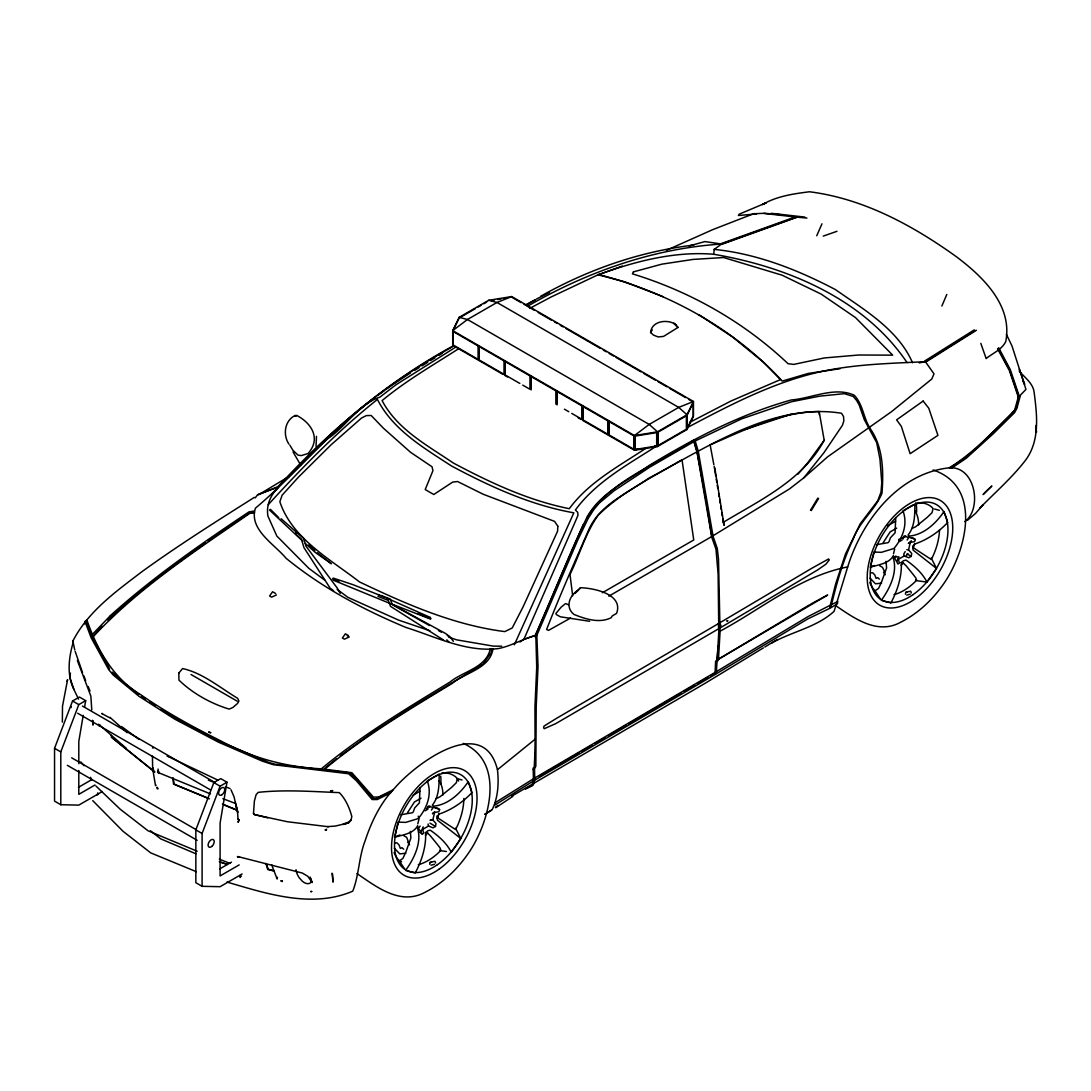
<?xml version="1.0" encoding="UTF-8"?>
<svg xmlns="http://www.w3.org/2000/svg" width="1091" height="1091" viewBox="0 0 1091 1091"><rect width="100%" height="100%" fill="white"/><g stroke="black" fill="none" stroke-linecap="round" stroke-linejoin="round"><path stroke-width="1.5" d="M62.351 722.133L62.501 706.191L67.587 679.666L67.056 681.357M152.495 747.935L153.436 747.84M73.056 640.635L72.797 642.722L72.756 641.303C87.866 611.533 115.987 591.499 141.953 571.67C178.351 545.336 216.386 521.348 254.353 497.36M454.947 347.62L395.733 384.932L379.913 397.138C359.062 403.738 345.52 427.099 327.423 438.937C303.475 462.148 280.864 486.736 255.444 508.174C248.503 529.38 274.564 544.259 286.033 558.237C321.968 587.667 363.167 609.569 405.866 627.42C435.786 636.83 466.403 652.554 498.573 648.545C511.502 645.899 522.821 638.931 535.449 635.439C553.069 596.341 568.125 556.124 586.849 517.529C600.009 492.805 627.53 481.295 649.131 465.502C693.794 438.391 740.68 414.116 791.193 399.988C811.459 398.46 834.588 386.173 854.28 395.242C863.158 404.516 863.472 418.371 870.4 428.886C883.274 447.365 883.642 471.571 881.978 493.255C875.132 509.879 859.49 521.566 853.271 538.927C842.948 560.515 836.511 583.699 830.96 606.882L829.692 607.619L835.692 583.78L845.525 553.942L860.226 523.789L877.764 500.755L881.023 492.055L881.773 482.577L879.973 459.243L876.741 442.823L864.29 419.653L859.176 404.993L856.626 400.492L853.244 396.469L844.434 393.66L819.709 396.156L791.493 401.747L741.539 418.889L694.462 441.323L650.004 467.016L613.892 490.895L599.082 503.265L593.599 509.852L588.09 518.58L577.835 539.868L536.84 635.303L538.04 666.396L536.213 706.191L535.845 766.1L534.549 768.882L534.726 779.465L533.254 785.029L525.33 788.943L531.958 785.779L533.444 780.229L533.158 768.023M533.758 780.747L533.813 778.565L715.328 672.247L808.172 616.497L837.779 601.427L837.411 603.814L829.896 608.287L807.831 618.883L715.164 674.483L533.758 780.747L495.109 804.913L495.382 802.567L533.813 778.565M534.835 752.79L534.426 766.987M292.647 472.73C280.36 484.295 264.786 496.828 267.895 516.002L276.828 536.036L308.821 568.316L324.995 580.33M328.623 826.76L287.465 821.755L254.339 814.595L253.48 813.463L254.394 801.026L256.126 794.657L258.24 792.352C284.751 789.475 312.49 791.575 339.301 792.625C345.561 798.857 349.488 807.926 351.82 816.491L351.057 819.996L348.547 822.941L335.387 826.051L327.314 826.637M156.054 785.193L155.522 785.684L152.645 768.528L152.426 756.145M715.164 674.483L715.328 672.247M718.11 645.94L716.937 660.11L715.587 661.201L715.041 673.979L716.282 673.229L717.005 662.155L718.492 659.25L720.06 631.894L718.505 559.124L717.292 548.459L713.132 536.499L698.308 451.442L694.967 440.205L693.685 440.9L697.013 452.11L711.782 537.304L715.982 549.25L718.123 574.302L718.805 632.63M907.057 362.607C864.222 298.948 787.252 266.777 713.719 254.271L714.21 249.389L721.601 244.029L796.553 217.123L806.945 218.064M316.049 446.437L316.485 436.332M84.648 623.902L84.934 621.352L91.153 637.799L108.718 669.656L113.287 675.097L138.966 696.276L174.683 719.119L218.514 742.207L262.345 761.15L273.282 764.682L348.547 773.737L356.525 780.87L372.099 799.539L377.227 799.553L390.483 792.993L392.951 789.898L378.768 796.962L373.449 797.126L351.875 772.701L323.427 769.06M70.438 673.092L69.783 677.334L73.956 689.594L78.579 699.181M491.659 649.418L491.127 652.759L483.204 663.914L408.73 708.945L372.631 732.361L340.187 755.79M429.718 864.304L430.018 862.476L433.522 861.535L435.009 861.317L435.623 862.995M905.421 594.227L905.721 592.399L909.239 591.458L910.712 591.24L911.34 592.918M83.202 715.355L78.797 741.512L78.797 763.673M84.58 707.186L85.671 700.64L79.425 697.04L72.552 701.008L54.55 748.303L54.55 801.121L60.796 804.735L78.797 805.117L102.309 791.548M242.134 873.973L220.096 886.697L202.094 886.315L195.848 882.701L195.848 829.883L213.85 782.588L220.737 778.619L226.969 782.22L220.096 823.091L220.096 875.923L239.188 864.89M277.428 877.287L277.141 879.019L271.604 864.631M419.885 832.215L422.272 834.097L423.703 833.197L422.681 829.392L428.531 826.023L433.004 827.837L435.5 826.46L436.032 823.555L432.8 819.968L431.095 819.75M893.215 555.51L897.988 564.02L899.42 563.12L898.384 559.315L904.234 555.946L908.708 557.76L911.217 556.383L911.735 553.478L908.517 549.891L906.812 549.673M417.812 823.855L418.971 819.082L418.235 816.15M422.681 829.392L423.172 826.869M893.515 553.778L894.675 549.018M898.384 559.315L898.875 556.792L895.793 557.01M533.267 769.619L534.563 766.837L535.135 739.193L497.455 769.728C498.969 783.147 498.11 797.494 492.123 809.767L485.004 814.172M715.764 662.905L717.237 659.987L718.764 631.88C761.013 609.433 799.662 576.293 847.693 566.911C861.945 520.557 899.134 472.335 950.438 467.725C975.79 467.289 982.145 509.102 964.826 521.621M998.129 348.438L1009.748 370.108L1018.776 396.824L1016.253 408.089L1010.021 415.957L976.936 447.76L964.908 458.029L950.438 467.725M427.495 809.017L428.245 806.399L437.736 808.24L439.591 809.577L438.896 811.69L434.613 812.495L432.8 819.968L430.018 820.227M908.517 549.891L910.317 542.418L914.613 541.613L915.294 539.5L913.453 538.177L903.948 536.322L903.198 538.94M933.064 508.624L932.028 512.675L927.282 517.311L915.676 526.748L911.926 528.467M238.247 818.823L238.043 819.573L237.62 812.972L234.101 796.962L231.019 789.829M678.002 327.436L673.952 323.331L678.002 327.436L663.587 336.383L658.214 336.955L653.577 335.155L650.604 332.564C651.532 320.522 668.578 318.654 676.447 325.077M847.693 566.911L834.11 611.301C816.723 627.311 791.971 631.58 771.746 643.035M235.356 802.417L237.797 812.454L235.915 804.735M60.796 804.735L60.796 751.904L78.797 704.622L85.671 700.64M202.094 886.315L202.094 833.483L220.096 786.202L226.969 782.22M520.039 641.985L523.871 639.381L576.13 519.684L577.985 515.211L577.712 512.388L575.407 509.988C596.081 481.69 628.061 464.493 656.959 445.824M941.874 306.012L946.811 294.434M535.054 739.957L534.945 706.995L536.717 667.174L535.926 638.549L534.985 636.08L583.29 524.526M816.736 235.765L821.973 223.805M514.352 644.767L573.852 512.825C530.431 505.119 490.023 486.545 451.374 465.912C423.608 447.774 392.992 429.949 377.404 399.415C337.815 430.972 302.343 467.289 268.291 504.642M420.649 832.501L422.558 828.355M896.993 561.047L898.261 558.278M582.526 405.579L582.526 420.28L634.457 450.269L657.491 446.533L686.989 429.499L693.467 416.189L693.467 401.488L511.72 296.561L488.686 300.298L459.188 317.331L452.71 330.628L452.71 345.342L503.196 374.486M458.956 318.449L452.942 330.818L452.942 344.224M890.938 602.846C897.429 590.681 901.943 576.675 901.316 562.792L903.403 560.733L905.98 560.106C914.217 565.793 922.413 573.034 926.914 582.076L936.528 568.452L913.072 550.069L913.072 547.055L914.503 544.123C927.077 539.936 938.574 532.149 947.656 522.534L943.974 511.584C936.187 523.162 923.791 534.835 909.376 536.063L908.026 535.067C914.913 526.748 914.844 514.379 914.872 503.974M738.375 215.595L739.125 214.218L766.237 202.79L762.418 204.576C776.724 196.189 793.252 193.83 809.454 191.771C863.336 198.535 912.812 225.414 956.357 256.712C982.65 276.459 1012.816 305.289 1005.779 341.51C1001.933 349.611 992.715 353.17 986.1 358.612M97.795 793.552L97.044 794.916L98.217 794.003L97.74 792.952M455.356 829.542L456.965 826.814A50.732 29.293 -60 0 0 463.825 798.503M931.073 559.465L932.682 556.737A50.732 29.293 -60 0 0 939.515 529.885M810.518 510.179L817.827 498.137L818.577 498.519L811.254 510.588M905.23 551.582L903.784 553.955L904.234 555.946M650.604 332.564L652.268 329.85M718.614 628.811L720.606 625.552L718.464 623.602L555.783 718.792L544.014 726.101L543.591 727.697L544.245 728.693L555.674 723.66L718.614 628.811L718.464 623.602L720.606 625.552M431.463 810.054L432.977 807.64M907.167 539.977L908.68 537.563M586.958 517.72C610.96 479.672 657.859 464.384 693.658 440.15L696.999 451.388L706.341 502.119M407.379 812.904L414.444 801.994L421.017 798.189M883.096 542.827L890.147 531.917L896.734 528.112M713.841 464.698L710.146 444.869C744.935 429.963 780.447 411.812 819.15 411.552L824.196 440.273C802.744 480.285 760.482 499.883 723.278 522.316L724.124 525.371L714.755 467.725M436.877 816.082L438.391 818.305L454.32 828.751L455.656 828.396L460.825 838.529L451.21 852.153C446.71 843.111 438.5 835.87 430.263 830.183L427.699 830.81L425.613 832.869C426.24 846.739 421.712 860.758 415.235 872.923L405.866 870.468M906.089 556.069L907.848 553.573M255.212 497.905L257.626 494.687L277.414 487.377L295.634 469.512M824.196 440.273L807.585 462.993L797.93 474.203M405.607 870.4C414.294 858.453 422.585 841.379 417.076 826.733C412.562 833.769 402.143 835.024 394.492 837.315L398.174 822.137L405.716 822.382L418.194 818.591C426.881 808.376 432.363 794.466 427.277 780.924L439.168 774.051C439.127 784.456 439.209 796.825 432.322 805.144L433.673 806.14C448.074 804.913 460.484 793.239 468.271 781.661L471.939 792.598C462.87 802.226 451.36 810.013 438.8 814.186L437.355 817.132L437.355 820.146L460.825 838.529M497.455 769.728C483.436 712.968 415.712 763.591 394.697 788.07C380.5 802.758 371.445 821.605 365.103 840.847C358.816 857.021 359.048 875.323 352.748 891.183C312.149 908.571 266.954 893.843 226.928 882.033M386.119 597.813L430.181 617.383L430.468 619.074L385.873 601.768L333.628 580.33L332.537 578.939L333.273 578.107L352.979 584.667L384.605 597.145M422.272 834.097L418.399 828.274L420.144 826.078M894.115 558.197L895.861 556.001M608.833 596.163L711.796 536.527L789.57 488.877L803.794 477.831L823.923 452.724L842.443 425.285L843.834 420.908L843.534 416.517L841.529 413.271C772.933 402.184 706.873 447.569 648.572 478.308C627.625 493.255 600.35 504.206 589.058 529.094C574.493 562.383 559.819 595.645 546.605 629.493L548.528 630.38L570.593 618.024M441.009 849.862L439.032 852.221A50.732 29.293 -60 0 1 418.289 864.699M916.713 579.785L914.735 582.144A50.732 29.293 -60 0 1 894.006 594.622M258.294 494.687L278.819 486.327M272.259 494.114L278.6 487.145M94.399 634.689L102.254 626.248M107.859 620.22C137.616 591.199 171.833 567.211 205.435 542.895M578.189 590.245L580.548 587.722C593.968 588.117 623.766 594.159 616.579 613.387L612.256 615.938L611.178 617.724C599.341 623.616 585.458 619.074 573.975 614.438C564.879 607.319 569.447 595.222 578.189 590.245L574.766 593.531L580.548 587.722M351.057 819.996L348.411 822.764L343.501 824.496M1018.776 396.824L1025.963 389.405L1011.998 345.97L1006.352 334.255M296.166 469.13C321.013 443.614 346.993 419.053 375.249 397.315M237.47 856.68L239.502 856.953L237.552 856.912M277.414 487.377C328.664 431.681 386.582 381.932 453.392 345.806M299.248 465.912C342.138 419.721 392.119 380.691 447.065 349.856L452.765 346.515M432.513 813.777L434.573 811.813M909.253 542.718L911.312 540.754M967.594 520.202L975.586 513.384L982.868 504.969L980.086 507.82C995.415 492.177 1012.148 477.613 1025.554 460.211C1040.268 440.355 1037.009 414.812 1034.077 391.874C1032.877 383.023 1024.422 377.418 1019.144 370.926M325.05 768.064L336.396 758.859M803.794 477.831L827.551 456.884L891.483 411.702L931.769 379.041L934.005 373.845L925.345 361.653C895.725 363.208 866.009 363.835 836.661 368.663C782.956 377.159 734.27 402.674 686.785 427.877M249.13 513.043L208.108 540.986M377.895 395.324L384.387 390.537M495.314 807.381L497.987 805.417M385.696 389.582L392.092 385.082M512.825 796.389L495.75 807.735M426.486 808.431L430.222 806.276L428.245 806.399M974.208 329.932L924.459 361.176L925.713 362.117L976.404 330.259M975.013 330.464L925.345 361.653L919.181 362.908M393.374 384.182L410.461 372.958M458.315 348.915C432.513 365.526 405.729 380.895 382.095 400.602C397.247 429.431 427.413 445.401 453.406 463.061C490.132 482.604 528.276 500.469 569.297 508.692C589.017 481.813 619.593 465.871 646.745 447.692M414.771 370.299L419.08 367.626M421.958 365.853L427.713 362.294M430.59 360.521L434.9 357.848M439.209 355.189L442.087 353.416M484.868 814.268L491.305 810.313M764.791 647.031L777.31 639.449M763.345 647.918L705.154 683.28L511.543 796.307M258.84 494.591L289.279 476.303M809.345 604.905L716.937 660.11L827.66 595.018L810.777 604.059M533.444 780.215L534.74 779.465M539.39 776.096L578.898 752.94M581.83 751.235L592.072 745.235M595.004 743.517L605.246 737.516M608.164 735.798L625.729 725.515M628.661 723.797L681.343 692.935M684.262 691.217L694.517 685.216M697.435 683.511L707.677 677.511M710.609 675.793L715 673.215M459.802 317.631L475.349 308.644M478.172 307.021L481.008 305.385M483.831 303.748L486.654 302.125M78.429 787.334L91.644 779.71M94.958 785.002L78.797 794.343L78.797 770.478M602.341 592.754L693.753 539.977L682.011 459.747C653.264 476.822 622.088 491.659 598.045 515.347C585.403 533.267 579.635 554.91 569.993 574.412L572.666 595.781M219.727 868.913L231.483 862.135M913.153 504.969L902.98 510.847C908.067 524.389 902.598 538.299 893.897 548.514L881.419 552.319L873.877 552.06L870.209 567.238C877.846 564.947 888.265 563.692 892.793 556.655C898.288 571.302 889.997 588.376 881.323 600.323L890.692 602.778M413.23 795.107L419.94 791.234M887.597 525.807L895.643 521.157M425.081 810.818L427.795 809.249M899.42 541.518L902.148 539.95M753.213 213.768L763.182 213.345L796.553 217.123M526.598 304.716L535.436 299.902M526.026 304.716L534.863 299.902M527.717 306.148C586.999 271.986 653.018 248.475 721.601 244.029L704.936 241.588L689.089 245.952M529.749 308.371L550.764 297.161L598.591 274.523C667.897 292.361 733.629 328.05 782.22 381.1L808.267 373.436L840.125 368.69M540.659 296.275C587.885 269.572 639.899 251.435 693.862 245.052M689.471 422.49L730.806 401.106L780.515 379.573L763.195 361.967L732.402 336.887L698.758 314.603M536.336 299.111L549.537 292.443M391.178 791.766L374.813 799.198L372.631 798.285L357.412 779.833L349.706 772.892L274.618 764.136L268.672 762.404L220.45 741.607L175.692 718.614L160.95 709.286M908.326 543.413L910.317 542.418M432.609 813.491L434.613 812.495M754.126 213.536L712.75 229.628L666.41 250.316M276.446 594.936L271.618 597.145L269.586 595.972L272.573 591.758L275.614 593.518M436.209 798.544L439.973 796.825L451.579 787.388L456.311 782.752L457.361 778.688L462.038 779.97M534.985 636.08L536.84 635.303M511.72 296.561L496.978 302.466L467.466 319.499L452.71 330.628L634.457 435.554L657.491 431.818L686.989 414.785L693.467 401.488L678.711 407.393L649.2 424.426L634.457 435.554L634.457 450.269L637.403 449.083M871.259 566.638L874.205 565.465M395.556 836.702L399.961 834.956M662.946 296.616L624.543 281.751L598.154 274.823C634.73 261.417 674.565 250.971 713.719 254.271M598.154 274.823L622.306 266.068M343.27 824.032L348.179 822.3M823.228 236.106L836.988 231.306M794.862 217.082L720.728 243.77L721.942 244.261L796.757 217.354L794.862 217.082L796.757 217.354M523.871 639.381L535.449 635.439M744.976 429.54L791.084 414.225M899.843 539.036L905.925 536.199L903.948 536.322M906.716 595.127L910.235 594.186M431.013 865.204L434.518 864.263M250.753 512.77L253.985 512.211M491.141 300.557L494.428 300.011M497.728 299.479L501.028 298.948M504.328 298.416L507.629 297.884M905.721 592.399L907.207 592.168M430.018 862.476L431.504 862.245M876.578 544.695L888.169 542.636L889.029 541.682L890.379 537.849L895.097 532.817L895.711 517.598M400.861 814.772L412.453 812.713L413.325 811.759L414.675 807.926L419.38 802.894L419.994 787.675M881.542 583.153L875.487 583.808L870.032 578.094M405.838 853.23L399.783 853.885L394.315 848.171M739.48 215.418L756.608 213.918M870.945 572.87L872.691 572.761L874.791 574.957L876.087 578.366L877.682 577.616L879.36 579.076M395.242 842.948L396.974 842.838L399.088 845.034L400.37 848.443L401.965 847.693L403.656 849.153M295.047 416.148L296.234 416.094M158.931 772.823C156.218 773.355 158.222 768.705 158.931 772.823L210.454 793.907M102.418 713.5L101.695 713.514L109.864 717.878M501.751 646.199L493.255 646.117L456.597 639.831L448.742 637.158M804.844 217.082L771.282 213.304M763.986 213.25L780.024 214.613M926.914 582.076L915.649 580.562L916.126 578.366L913.385 574.739L906.212 565.902L903.512 563.229L901.002 562.41M321.818 768.841C286.047 767.123 251.926 757.959 220.423 740.707C192.943 727.001 166.023 712.218 140.753 694.708C113 678.234 96.908 649.104 86.762 619.633M446.383 851.498L439.946 850.639L440.409 848.443L437.682 844.816L430.495 835.979L427.795 833.306L425.299 832.488M714.21 249.389C757.031 253.712 797.671 269.763 835.515 289.647C864.058 309.667 898.057 329.441 912.54 362.757M589.617 621.284L560.351 616.797L556.451 614.615L555.851 613.551L561.101 607.182L565.561 603.568L568.466 604.728M273.691 870.741L268.345 869.241L266.299 863.977M273.786 870.945L267.69 869.513L265.945 863.458M267.786 817.827L254.435 814.513L253.48 813.463M488.686 300.298L496.978 302.466L678.711 407.393L686.989 414.785L686.989 429.499M459.188 317.331L467.466 319.499L649.2 424.426L657.491 431.818L657.491 446.533L654.723 445.81M237.633 856.503L302.357 873.059L307.826 876.305L312.162 882.551M934.632 509.047L939.296 510.315M219.4 861.74L227.214 864.372M219.536 861.808L227.392 864.467M429.895 630.748L398.474 620.07L347.893 597.336L337.119 589.331M196.353 871.695L150.722 852.889L122.956 831.219L92.735 800.644M197.171 851.212L148.09 830.81L120.146 809.167L95.926 786.011M219.346 859.176L229.942 863.39M380.909 595.454L390.155 598.986L392.405 604.741M334.173 579.676L338.946 581.489M222.891 798.667L235.329 803.412M208.326 780.16L214.545 782.561M225.428 786.775L230.092 788.575M417.853 613.537L430.85 618.638L430.181 617.383M167.305 756.145L171.928 758L167.373 756.022M208.231 798.244L175.146 784.634L174.137 783.665L173.087 777.719M222.428 804.081L236.611 809.917M209.404 798.857L173.524 784.02L172.937 778.988M223.437 804.667L237.483 810.463M910.999 537.686L915.294 539.5M435.282 807.763L439.591 809.577M195.971 853.817L160.772 838.897L150.449 830.769M171.451 758.136L218.268 780.283M379.368 594.868L378.045 596.422L388.232 600.377L390.564 606.378L443.546 640.049M401.611 861.781L398.924 860.335A50.732 29.293 -60 0 1 394.069 852.412M879.701 565.806L882.387 567.265L884.787 571.848M237.224 701.186L190.98 674.483M403.984 835.883L406.684 837.342L409.261 844.202M391.628 604.032L445.578 633.503L449.628 636.558M393.892 605.573L429.54 625.538M438.446 630.53L441.419 632.194M933.132 469.962C981.273 486.286 967.062 546.127 946.933 578.871C935.478 596.913 919.849 612.637 900.607 622.265C877.382 635.139 854.253 618.297 835.433 605.437M512.238 297.516L521.034 302.589M523.966 304.28L534.235 310.212M538.204 312.503L551.405 320.127M554.337 321.818L557.269 323.509M560.201 325.2L563.133 326.891M565.629 328.336L589.099 341.878M590.136 342.479L600.391 348.411M603.323 350.102L606.255 351.793M609.187 353.484L613.592 356.021M616.088 357.466L641.017 371.867M643.526 373.313L655.255 380.077M658.187 381.768L666.983 386.855M669.479 388.301L685.612 397.601M688.544 399.306L691.476 400.997M519.821 383.432L505.16 374.963L505.16 361.557L530.09 375.959L530.09 389.351L522.753 385.123M564.415 409.18L568.806 411.716M571.739 413.407L582.008 419.339L582.008 405.934L557.078 391.546L557.078 404.938M507.52 376.981L504.642 375.318L504.642 360.603M578.203 417.785L581.08 419.449M348.424 635.562L345.383 633.803L342.397 638.003L344.429 639.176L349.243 636.98L347.224 635.808M463.252 743.407C504.956 761.804 490.064 818.741 471.23 848.948C459.775 866.99 444.132 882.714 424.904 892.343C400.452 905.721 376.613 886.942 356.975 873.577M82.425 706.027L215.213 782.683M72.552 701.008L78.797 704.622M213.85 782.588L220.096 786.202M77.625 713.214L210.427 789.884M71.679 757.822L195.616 829.378M54.55 748.303L60.796 751.904M195.848 829.883L202.094 833.483M67.342 765.337L197.185 840.302M447.365 635.521L450.419 637.362L453.392 641.344M907.071 553.873L911.217 556.383M429.99 823.119L435.5 826.46M141.435 696.14L145.512 698.936M149.59 701.731L155.468 705.754M121.551 726.511L139.007 739.412M331.05 588.908L333.601 590.804M138.789 694.231L124.606 683.511L112.264 672.097M317.44 552.769L331.378 563.761L315.354 552.482L305.316 543.454M111.296 737.148L154.772 772.005M154.636 771.896L112.618 738.062L110.846 735.129M127.102 732.688L110.014 717.373M126.447 748.453L99.526 724.97L100.127 725.351L98.776 725.556L98.626 724.206M281.083 518.702L297.311 532.94M302.807 541.204L269.504 510.043L270.391 509.333L278.737 517.639M308.767 544.9L314.944 550.628M86.066 620.574L92.162 637.103L109.618 668.878M446.805 639.844L449.11 642.258M80.816 761.859L83.993 765.718M332.537 873.946L332.019 873.25L333.069 882.142L332.564 874.368M912.581 546.005L914.094 548.241L930.023 558.674L931.359 558.319L935.792 567.006M880.423 598.973L875.009 590.858L878.569 588.39L881.487 582.185L886.588 567.947L886.056 561.333M404.706 869.05L399.292 860.935L402.865 858.453L405.784 852.262L410.884 838.024L410.339 831.41M883.533 572.12L885.278 574.766M407.829 842.197L409.561 844.843M330.709 589.031L303.939 547.6L301.484 539.24L295.484 533.881L296.411 532.163L303.543 538.095L305.998 546.209L337.269 588.09L340.269 593.436M289.892 445.183L292.947 450.324L297.993 455.097L301.239 455.602L307.989 453.556C321.34 438.759 311.644 423.24 296.766 415.439L295.129 415.466C284.615 420.649 282.678 434.695 288.897 444.105M997.542 348.656L1009.393 370.613L1018.653 398.147L1019.362 396.469L1010.266 369.59L998.715 347.784M293.029 451.933L300.666 465.011M458.602 781.047L456.965 778.115A50.732 29.293 -60 0 0 441.841 773.001M1022.649 380.391L1024.654 384.332L1019.294 369.072M898.67 539.377L899.461 541.095M88.153 686.525L90.021 690.971M90.58 777.31L91.671 780.051M82.534 672.588L75.17 651.368M83.789 675.752L85.657 680.511M310.567 878.337L312.026 882.237M77.366 660.478L90.853 696.126L91.767 709.886M310.076 877.041L311.535 881.133M980.795 343.351L985.841 357.643M417.498 825.587L418.399 828.274M73.956 689.594C66.606 674.852 68.747 657.764 73.152 642.504L74.747 649.909M428.081 824.032L428.531 826.023M711.796 536.527L706.586 503.756M158.059 769.046L158.85 773.505M714.141 466.348L715.71 475.881M716.242 479.058L716.76 482.236M717.292 485.413L717.81 488.591M718.601 493.364L719.119 496.582M719.637 499.801L720.155 503.006M720.674 506.224L721.206 509.442M721.724 512.661L722.242 515.879M722.76 519.098L723.278 522.316M153.163 767.914L153.504 770.669M1035.959 428.054L1036.45 432.227L1035.986 425.381M92.571 720.251L92.994 725.106L92.885 720.742M819.15 411.552L819.382 414.839M608.492 420.567L608.492 435.268M556.56 390.592L556.56 403.656M556.042 404.338L556.042 390.946L531.112 376.545L531.112 389.951M530.608 375.604L530.608 388.669M478.676 345.615L478.676 360.33M71.079 707.582A4.337 2.509 -60 0 1 71.27 706.573M439.127 780.815A40.094 23.156 -60 0 1 442.932 794.998M439.127 813.559A40.094 23.156 -60 0 1 437.055 818.332M427.686 832.828A40.094 23.156 -60 0 1 425.435 835.338M440.723 776.151A56.146 32.416 -60 0 1 440.846 784.047M914.831 510.738A40.094 23.156 -60 0 1 918.636 524.921M914.831 543.482A40.094 23.156 -60 0 1 912.772 548.255M903.389 562.751A40.094 23.156 -60 0 1 901.139 565.261M915.949 502.61A56.146 32.416 -60 0 1 916.617 512.306M874.627 590.258A50.732 29.293 -60 0 1 869.772 582.335M917.558 502.924A50.732 29.293 -60 0 1 932.682 508.038M311.617 881.46A11.674 6.737 60 0 1 302.343 881.255L299.029 877.505A11.674 6.737 60 0 1 296.016 869.718M557.828 526.189L557.583 531.208L523.066 606.91L512.211 627.98L504.806 631.594C453.529 625.075 405.77 603.95 359.512 581.939C330.396 559.301 292.129 538.736 279.855 501.724L282.146 495.164L298.389 477.203L331.091 444.801L361.544 418.03L366.29 415.616L371.172 415.48L383.446 428.231L410.543 452.288L432.05 466.798L432.936 470.685L425.217 489.532L429.363 492L433.809 494.496L452.683 482.086L457.565 481.526L483.272 494.278L554.569 521.375L557.828 526.189M325.295 829.937L326.304 830.306L326.604 829.201L325.295 829.937M720.483 624.843L720.237 627.843L817.664 569.911L825.887 564.211L829.269 559.942L828.574 558.96L811.54 568.425L720.087 622.634L720.483 624.843M492.941 648.995C489.941 668.715 465.284 672.438 452.22 683.402C408.034 710.241 363.358 736.848 323.563 770.041L320.781 769.278C360.794 735.948 405.579 709.068 449.956 682.066C462.939 671.374 486.463 667.76 490.282 648.777L492.941 648.995M178.788 673.147L178.965 680.116C192.48 693.303 211.068 703.668 229.165 709.095L232.874 707.486L237.483 703.518L238.943 701.09L237.688 698.363C220.137 687.78 202.667 672.942 182.592 668.551L178.788 673.147M1018.68 395.692L1014.575 410.366C993.874 430.577 974.263 452.615 949.293 467.739L951.911 467.944L966.108 458.356L993.437 433.591L1014.589 412.643L1016.907 408.334L1020.099 396.483L1018.68 395.692M160.841 788.043L160.841 788.043M157.118 787.402L157.186 788.82L158.154 788.752L157.118 787.402M330.573 791.002L332.019 791.439L332.673 790.525L330.573 791.002M239.174 819.982L238.097 822.028L239.174 819.982M693.235 402.606L687.221 414.975L687.221 428.381L693.235 415.998L693.235 402.606M633.435 271.864L632.412 273.841C690.412 291.583 743.926 321.968 788.043 363.698L793.73 364.408L824.373 357.943L858.631 355.011L892.683 355.148L855.467 317.563L821.141 294.079L782.083 275.191L723.592 257.531L693.071 259.426L661.923 264.145L633.435 271.864M240.906 876.182L240.115 877.519L240.047 875.35L240.906 876.182M985.596 491.877L983.1 494.578L991.869 485.986L985.596 491.877M110.423 615.583L91.044 635.794L92.503 637.485C137.998 588.281 194.894 551.31 249.58 513.506L254.462 512.62L254.039 511.065L248.966 511.897C201.167 543.727 153.299 576.907 110.423 615.583M311.685 891.524L310.717 891.552L311.685 891.524M923.122 401.052L896.597 419.871L901.343 426.376L910.112 453.692L937.933 435.377L928.768 408.198L923.122 401.052M686.375 415.794L658.105 432.118L658.105 445.523L686.375 429.199L686.375 415.794M727.697 620.834L727.001 620.984L727.697 620.834M656.687 432.609L635.248 436.073L635.248 449.478L656.687 446.001L656.687 432.609M282.092 880.723L280.728 880.832L282.337 881.542L282.092 880.723M158.55 772.537L157.786 771.364L158.55 772.537M210.672 732.702L208.763 732.143L210.672 732.702M153.163 768.691L153.299 769.837L153.163 768.691M478.158 345.97L453.229 331.582L453.229 344.988L478.158 359.375L478.158 345.97M504.124 360.957L479.194 346.57L479.194 359.975L504.124 374.363L504.124 360.957M607.973 420.921L583.044 406.534L583.044 419.926L607.973 434.327L607.973 420.921M633.939 435.909L609.01 421.521L609.01 434.914L633.939 449.315L633.939 435.909M222.128 794.63A4.337 2.509 -60 0 0 224.064 787.797A4.337 2.509 -60 0 0 218.814 791.752A4.337 2.509 -60 0 0 222.128 794.63M211.954 846.316A4.337 2.509 -60 0 0 213.318 839.593A4.337 2.509 -60 0 0 208.19 844.148A4.337 2.509 -60 0 0 211.954 846.316M438.746 869.391A60.482 34.912 -60 0 0 468.871 773.874A60.482 34.912 -60 0 0 395.215 825.342A60.482 34.912 -60 0 0 438.746 869.391M437.45 864.658A54.973 31.734 -60 0 0 464.834 777.815A54.973 31.734 -60 0 0 397.874 824.605A54.973 31.734 -60 0 0 437.45 864.658M914.449 599.314A60.482 34.912 -60 0 0 944.588 503.797A60.482 34.912 -60 0 0 870.918 555.264A60.482 34.912 -60 0 0 914.449 599.314M913.153 594.581A54.973 31.734 -60 0 0 940.551 507.751A54.973 31.734 -60 0 0 873.577 554.528A54.973 31.734 -60 0 0 913.153 594.581"/></g></svg>
